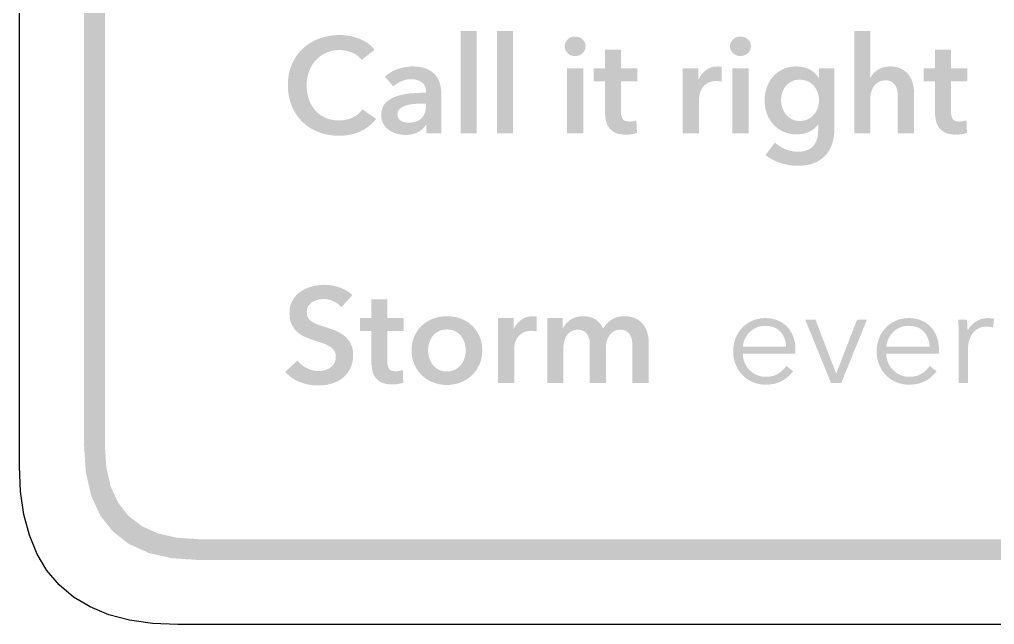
# Model space of a CAD drawing. Header units: millimetres. Extents: x 4 to 66.9, y 4 to 45.8.
# Drawn here: x 3.96 to 22.69, y 3.96 to 15.59 of the extents above; entities that cross this region are included whole.
import ezdxf

# ---------------------------------------------------------------- set-up
doc = ezdxf.new("R2010")
doc.units = ezdxf.units.MM
doc.layers.add('CUT', color=1, linetype='Continuous')
doc.layers.add('RASTER', color=7, linetype='Continuous')

msp = doc.modelspace()

# ---------------------------------------------------------------- hatches: boundary and pattern name
at = {"layer": 'RASTER'}
h = msp.add_hatch(color=7, dxfattribs=at)
h.paths.add_polyline_path([(5.2, 42.4), (5.234, 42.916), (5.337, 43.363), (5.509, 43.741), (5.75, 44.05), (6.059, 44.291), (6.438, 44.463), (6.884, 44.566), (7.4, 44.6), (63.489, 44.6), (64.005, 44.566), (64.452, 44.463), (64.83, 44.291), (65.139, 44.05), (65.38, 43.741), (65.552, 43.363), (65.655, 42.916), (65.689, 42.4), (65.689, 7.4), (65.655, 6.884), (65.552, 6.438), (65.38, 6.059), (65.139, 5.75), (64.83, 5.509), (64.452, 5.338), (64.005, 5.234), (63.489, 5.2), (7.4, 5.2), (6.884, 5.234), (6.438, 5.337), (6.059, 5.509), (5.75, 5.75), (5.509, 6.059), (5.337, 6.438), (5.234, 6.884), (5.2, 7.4)])
h.paths.add_polyline_path([(5.6, 42.4), (5.6, 7.4), (5.628, 6.978), (5.712, 6.612), (5.853, 6.303), (6.05, 6.05), (6.303, 5.853), (6.612, 5.713), (6.978, 5.628), (7.4, 5.6), (63.489, 5.6), (63.911, 5.628), (64.277, 5.712), (64.586, 5.853), (64.839, 6.05), (65.036, 6.303), (65.177, 6.612), (65.261, 6.978), (65.289, 7.4), (65.289, 42.4), (65.261, 42.822), (65.177, 43.188), (65.036, 43.497), (64.839, 43.75), (64.586, 43.947), (64.277, 44.088), (63.911, 44.172), (63.489, 44.2), (7.4, 44.2), (6.978, 44.172), (6.612, 44.088), (6.303, 43.947), (6.05, 43.75), (5.853, 43.497), (5.712, 43.188), (5.628, 42.822), (5.6, 42.4)], flags=0)
for points in [[(12.432, 15.366), (12.744, 15.366), (12.744, 13.4), (12.432, 13.4)], [(13.129, 15.366), (13.441, 15.366), (13.441, 13.4), (13.129, 13.4)], [(20.682, 14.684), (20.712, 14.684), (20.741, 14.682), (20.769, 14.678), (20.795, 14.674), (20.821, 14.668), (20.845, 14.66), (20.869, 14.652), (20.891, 14.641), (20.912, 14.63), (20.933, 14.618), (20.952, 14.605), (20.97, 14.592), (20.988, 14.577), (21.004, 14.562), (21.02, 14.546), (21.034, 14.528), (21.048, 14.511), (21.06, 14.492), (21.072, 14.473), (21.083, 14.453), (21.092, 14.433), (21.101, 14.411), (21.109, 14.39), (21.116, 14.367), (21.122, 14.344), (21.127, 14.321), (21.132, 14.298), (21.136, 14.275), (21.138, 14.251), (21.14, 14.228), (21.142, 14.204), (21.142, 14.18), (21.142, 13.4), (20.83, 13.4), (20.83, 14.086), (20.83, 14.1), (20.83, 14.114), (20.829, 14.128), (20.828, 14.142), (20.827, 14.156), (20.826, 14.17), (20.824, 14.185), (20.822, 14.2), (20.82, 14.214), (20.817, 14.228), (20.814, 14.242), (20.81, 14.255), (20.806, 14.269), (20.801, 14.281), (20.796, 14.294), (20.79, 14.306), (20.783, 14.318), (20.776, 14.329), (20.768, 14.34), (20.76, 14.35), (20.751, 14.36), (20.741, 14.369), (20.731, 14.377), (20.72, 14.385), (20.708, 14.393), (20.695, 14.399), (20.681, 14.404), (20.667, 14.409), (20.651, 14.412), (20.634, 14.415), (20.617, 14.416), (20.599, 14.417), (20.58, 14.416), (20.562, 14.415), (20.545, 14.413), (20.528, 14.409), (20.512, 14.405), (20.497, 14.401), (20.483, 14.395), (20.469, 14.388), (20.455, 14.381), (20.442, 14.372), (20.43, 14.364), (20.419, 14.355), (20.407, 14.345), (20.397, 14.334), (20.387, 14.323), (20.378, 14.311), (20.369, 14.299), (20.361, 14.287), (20.353, 14.274), (20.346, 14.26), (20.339, 14.247), (20.333, 14.233), (20.328, 14.218), (20.323, 14.203), (20.319, 14.188), (20.315, 14.173), (20.312, 14.158), (20.309, 14.143), (20.307, 14.128), (20.306, 14.112), (20.305, 14.097), (20.305, 14.081), (20.305, 13.4), (19.993, 13.4), (19.993, 15.366), (20.305, 15.366), (20.305, 14.474), (20.31, 14.474), (20.315, 14.484), (20.32, 14.493), (20.326, 14.503), (20.332, 14.512), (20.339, 14.522), (20.347, 14.532), (20.355, 14.541), (20.363, 14.551), (20.372, 14.56), (20.382, 14.569), (20.391, 14.578), (20.401, 14.586), (20.412, 14.595), (20.423, 14.603), (20.434, 14.611), (20.445, 14.618), (20.457, 14.625), (20.469, 14.632), (20.482, 14.639), (20.495, 14.645), (20.509, 14.651), (20.523, 14.656), (20.537, 14.661), (20.552, 14.666), (20.567, 14.67), (20.582, 14.674), (20.598, 14.677), (20.614, 14.68), (20.631, 14.682), (20.647, 14.683), (20.664, 14.684), (20.682, 14.684)], [(10.531, 14.809), (10.513, 14.833), (10.492, 14.855), (10.471, 14.876), (10.448, 14.895), (10.423, 14.912), (10.397, 14.927), (10.37, 14.941), (10.342, 14.953), (10.312, 14.964), (10.283, 14.973), (10.255, 14.981), (10.226, 14.988), (10.197, 14.993), (10.169, 14.996), (10.141, 14.998), (10.113, 14.999), (10.077, 14.998), (10.043, 14.996), (10.009, 14.992), (9.976, 14.986), (9.944, 14.979), (9.913, 14.97), (9.882, 14.959), (9.853, 14.947), (9.824, 14.933), (9.796, 14.919), (9.77, 14.903), (9.744, 14.885), (9.719, 14.867), (9.696, 14.847), (9.673, 14.826), (9.651, 14.804), (9.631, 14.781), (9.611, 14.757), (9.593, 14.731), (9.577, 14.705), (9.561, 14.678), (9.546, 14.65), (9.533, 14.621), (9.521, 14.591), (9.511, 14.56), (9.501, 14.528), (9.494, 14.496), (9.487, 14.463), (9.482, 14.43), (9.479, 14.396), (9.477, 14.361), (9.476, 14.326), (9.476, 14.288), (9.479, 14.252), (9.482, 14.216), (9.487, 14.181), (9.493, 14.147), (9.501, 14.114), (9.51, 14.082), (9.52, 14.05), (9.532, 14.019), (9.544, 13.99), (9.558, 13.961), (9.574, 13.934), (9.59, 13.908), (9.608, 13.883), (9.626, 13.858), (9.646, 13.835), (9.667, 13.814), (9.689, 13.793), (9.712, 13.774), (9.736, 13.756), (9.761, 13.739), (9.787, 13.724), (9.814, 13.709), (9.842, 13.696), (9.871, 13.685), (9.901, 13.675), (9.932, 13.666), (9.964, 13.659), (9.997, 13.654), (10.03, 13.65), (10.064, 13.648), (10.1, 13.647), (10.136, 13.648), (10.172, 13.651), (10.206, 13.655), (10.24, 13.662), (10.272, 13.67), (10.303, 13.68), (10.333, 13.692), (10.362, 13.706), (10.39, 13.721), (10.417, 13.737), (10.442, 13.755), (10.466, 13.773), (10.488, 13.793), (10.509, 13.814), (10.529, 13.837), (10.547, 13.86), (10.81, 13.676), (10.778, 13.638), (10.745, 13.603), (10.71, 13.57), (10.674, 13.539), (10.636, 13.511), (10.596, 13.484), (10.554, 13.46), (10.511, 13.438), (10.465, 13.418), (10.418, 13.401), (10.37, 13.386), (10.319, 13.374), (10.266, 13.365), (10.212, 13.358), (10.155, 13.355), (10.097, 13.353), (10.044, 13.354), (9.991, 13.358), (9.94, 13.363), (9.89, 13.371), (9.841, 13.381), (9.793, 13.393), (9.746, 13.408), (9.701, 13.425), (9.656, 13.443), (9.614, 13.464), (9.572, 13.486), (9.533, 13.51), (9.495, 13.536), (9.458, 13.564), (9.423, 13.594), (9.39, 13.625), (9.358, 13.658), (9.329, 13.692), (9.301, 13.728), (9.274, 13.766), (9.25, 13.805), (9.227, 13.846), (9.206, 13.888), (9.187, 13.932), (9.17, 13.977), (9.155, 14.023), (9.143, 14.071), (9.133, 14.119), (9.125, 14.169), (9.119, 14.22), (9.116, 14.272), (9.114, 14.326), (9.116, 14.38), (9.119, 14.433), (9.125, 14.485), (9.134, 14.536), (9.144, 14.585), (9.158, 14.633), (9.173, 14.68), (9.191, 14.725), (9.211, 14.768), (9.233, 14.81), (9.257, 14.851), (9.282, 14.889), (9.309, 14.927), (9.338, 14.962), (9.369, 14.996), (9.402, 15.028), (9.436, 15.058), (9.472, 15.086), (9.509, 15.113), (9.548, 15.138), (9.588, 15.161), (9.63, 15.183), (9.673, 15.202), (9.718, 15.22), (9.764, 15.236), (9.811, 15.25), (9.858, 15.261), (9.907, 15.271), (9.957, 15.278), (10.008, 15.283), (10.06, 15.287), (10.113, 15.288), (10.135, 15.287), (10.157, 15.287), (10.18, 15.285), (10.203, 15.283), (10.226, 15.281), (10.25, 15.278), (10.273, 15.275), (10.297, 15.271), (10.321, 15.266), (10.345, 15.261), (10.368, 15.255), (10.392, 15.249), (10.415, 15.242), (10.437, 15.235), (10.46, 15.227), (10.482, 15.219), (10.504, 15.21), (10.526, 15.2), (10.547, 15.19), (10.568, 15.179), (10.588, 15.168), (10.609, 15.157), (10.629, 15.144), (10.648, 15.132), (10.668, 15.118), (10.686, 15.104), (10.704, 15.09), (10.721, 15.074), (10.737, 15.058), (10.752, 15.042), (10.767, 15.025), (10.781, 15.007)], [(14.988, 14.398), (14.988, 14.648), (15.206, 14.648), (15.206, 15.009), (15.513, 15.009), (15.513, 14.648), (15.825, 14.648), (15.825, 14.398), (15.513, 14.398), (15.513, 13.819), (15.513, 13.798), (15.515, 13.779), (15.517, 13.76), (15.52, 13.743), (15.525, 13.726), (15.53, 13.71), (15.536, 13.695), (15.543, 13.681), (15.552, 13.668), (15.562, 13.657), (15.576, 13.648), (15.591, 13.64), (15.609, 13.634), (15.629, 13.63), (15.652, 13.627), (15.677, 13.626), (15.685, 13.626), (15.693, 13.627), (15.701, 13.627), (15.709, 13.628), (15.718, 13.629), (15.727, 13.63), (15.735, 13.631), (15.744, 13.633), (15.753, 13.634), (15.762, 13.636), (15.771, 13.638), (15.779, 13.641), (15.787, 13.643), (15.795, 13.646), (15.802, 13.649), (15.809, 13.652), (15.82, 13.408), (15.809, 13.404), (15.798, 13.4), (15.786, 13.397), (15.774, 13.394), (15.762, 13.391), (15.749, 13.388), (15.735, 13.385), (15.721, 13.383), (15.707, 13.381), (15.693, 13.379), (15.679, 13.378), (15.665, 13.376), (15.652, 13.375), (15.638, 13.375), (15.625, 13.374), (15.612, 13.374), (15.581, 13.375), (15.552, 13.376), (15.525, 13.379), (15.499, 13.383), (15.474, 13.388), (15.451, 13.394), (15.429, 13.401), (15.409, 13.409), (15.39, 13.418), (15.372, 13.428), (15.355, 13.439), (15.339, 13.451), (15.324, 13.463), (15.31, 13.476), (15.297, 13.49), (15.286, 13.505), (15.275, 13.521), (15.265, 13.537), (15.255, 13.554), (15.247, 13.571), (15.24, 13.589), (15.233, 13.607), (15.228, 13.626), (15.223, 13.646), (15.219, 13.666), (15.216, 13.686), (15.213, 13.707), (15.21, 13.728), (15.209, 13.749), (15.207, 13.771), (15.206, 13.793), (15.206, 13.816), (15.206, 14.398)], [(21.327, 14.398), (21.327, 14.648), (21.545, 14.648), (21.545, 15.009), (21.852, 15.009), (21.852, 14.648), (22.164, 14.648), (22.164, 14.398), (21.852, 14.398), (21.852, 13.819), (21.852, 13.798), (21.854, 13.779), (21.856, 13.76), (21.859, 13.743), (21.863, 13.726), (21.869, 13.71), (21.875, 13.695), (21.882, 13.681), (21.89, 13.668), (21.901, 13.657), (21.915, 13.648), (21.93, 13.64), (21.948, 13.634), (21.968, 13.63), (21.991, 13.627), (22.016, 13.626), (22.023, 13.626), (22.032, 13.627), (22.04, 13.627), (22.048, 13.628), (22.057, 13.629), (22.065, 13.63), (22.074, 13.631), (22.083, 13.633), (22.092, 13.634), (22.101, 13.636), (22.109, 13.638), (22.118, 13.641), (22.126, 13.643), (22.133, 13.646), (22.141, 13.649), (22.148, 13.652), (22.159, 13.408), (22.148, 13.404), (22.137, 13.4), (22.125, 13.397), (22.113, 13.394), (22.101, 13.391), (22.087, 13.388), (22.074, 13.385), (22.06, 13.383), (22.046, 13.381), (22.032, 13.379), (22.018, 13.378), (22.004, 13.376), (21.99, 13.375), (21.977, 13.375), (21.964, 13.374), (21.951, 13.374), (21.92, 13.375), (21.891, 13.376), (21.864, 13.379), (21.838, 13.383), (21.813, 13.388), (21.79, 13.394), (21.768, 13.401), (21.748, 13.409), (21.729, 13.418), (21.711, 13.428), (21.694, 13.439), (21.678, 13.451), (21.663, 13.463), (21.649, 13.476), (21.636, 13.49), (21.624, 13.505), (21.613, 13.521), (21.603, 13.537), (21.594, 13.554), (21.586, 13.571), (21.579, 13.589), (21.572, 13.607), (21.567, 13.626), (21.562, 13.646), (21.558, 13.666), (21.555, 13.686), (21.552, 13.707), (21.549, 13.728), (21.547, 13.749), (21.546, 13.771), (21.545, 13.793), (21.545, 13.816), (21.545, 14.398)], [(16.701, 14.648), (17, 14.648), (17, 14.44), (17.005, 14.44), (17.019, 14.467), (17.034, 14.492), (17.05, 14.516), (17.068, 14.539), (17.087, 14.56), (17.107, 14.58), (17.128, 14.599), (17.151, 14.617), (17.175, 14.633), (17.2, 14.646), (17.226, 14.658), (17.252, 14.667), (17.28, 14.675), (17.309, 14.68), (17.339, 14.683), (17.369, 14.684), (17.374, 14.684), (17.379, 14.684), (17.383, 14.684), (17.388, 14.684), (17.393, 14.684), (17.398, 14.684), (17.403, 14.683), (17.408, 14.683), (17.414, 14.683), (17.418, 14.682), (17.423, 14.682), (17.428, 14.681), (17.432, 14.68), (17.437, 14.679), (17.441, 14.678), (17.445, 14.677), (17.445, 14.391), (17.437, 14.392), (17.43, 14.394), (17.423, 14.396), (17.416, 14.397), (17.409, 14.398), (17.403, 14.399), (17.397, 14.4), (17.392, 14.401), (17.386, 14.402), (17.381, 14.402), (17.375, 14.403), (17.37, 14.403), (17.364, 14.403), (17.359, 14.403), (17.354, 14.404), (17.349, 14.404), (17.323, 14.403), (17.298, 14.401), (17.275, 14.398), (17.252, 14.394), (17.232, 14.388), (17.212, 14.382), (17.194, 14.374), (17.177, 14.365), (17.161, 14.355), (17.146, 14.344), (17.132, 14.333), (17.119, 14.322), (17.107, 14.31), (17.096, 14.297), (17.085, 14.284), (17.076, 14.271), (17.067, 14.257), (17.059, 14.244), (17.052, 14.23), (17.045, 14.216), (17.039, 14.202), (17.034, 14.188), (17.03, 14.173), (17.026, 14.159), (17.023, 14.145), (17.021, 14.132), (17.018, 14.12), (17.016, 14.108), (17.015, 14.097), (17.014, 14.087), (17.013, 14.077), (17.013, 14.068), (17.013, 13.4), (16.701, 13.4)], [(10.141, 10.056), (10.128, 10.073), (10.113, 10.088), (10.096, 10.104), (10.079, 10.118), (10.06, 10.132), (10.039, 10.145), (10.018, 10.157), (9.995, 10.169), (9.971, 10.18), (9.947, 10.189), (9.923, 10.197), (9.899, 10.203), (9.875, 10.208), (9.851, 10.212), (9.827, 10.214), (9.803, 10.215), (9.789, 10.214), (9.775, 10.214), (9.761, 10.213), (9.746, 10.211), (9.732, 10.209), (9.718, 10.207), (9.703, 10.204), (9.689, 10.2), (9.675, 10.196), (9.661, 10.192), (9.648, 10.187), (9.634, 10.182), (9.622, 10.176), (9.609, 10.17), (9.597, 10.163), (9.585, 10.156), (9.574, 10.148), (9.563, 10.14), (9.552, 10.131), (9.542, 10.122), (9.533, 10.112), (9.524, 10.101), (9.516, 10.09), (9.508, 10.078), (9.501, 10.066), (9.495, 10.053), (9.49, 10.039), (9.486, 10.025), (9.483, 10.01), (9.48, 9.995), (9.479, 9.979), (9.478, 9.962), (9.479, 9.947), (9.48, 9.932), (9.482, 9.918), (9.485, 9.905), (9.489, 9.892), (9.493, 9.879), (9.498, 9.867), (9.504, 9.856), (9.511, 9.845), (9.519, 9.835), (9.527, 9.824), (9.535, 9.815), (9.545, 9.806), (9.554, 9.797), (9.565, 9.788), (9.576, 9.78), (9.588, 9.773), (9.6, 9.765), (9.613, 9.758), (9.626, 9.751), (9.64, 9.744), (9.655, 9.738), (9.67, 9.732), (9.686, 9.726), (9.703, 9.72), (9.72, 9.714), (9.737, 9.708), (9.755, 9.702), (9.773, 9.697), (9.791, 9.691), (9.81, 9.685), (9.829, 9.679), (9.852, 9.672), (9.874, 9.664), (9.897, 9.656), (9.919, 9.648), (9.942, 9.64), (9.966, 9.632), (9.989, 9.623), (10.013, 9.614), (10.036, 9.605), (10.059, 9.594), (10.082, 9.583), (10.104, 9.572), (10.125, 9.559), (10.146, 9.546), (10.167, 9.532), (10.187, 9.518), (10.206, 9.502), (10.225, 9.486), (10.242, 9.469), (10.259, 9.45), (10.275, 9.431), (10.29, 9.411), (10.304, 9.389), (10.317, 9.367), (10.329, 9.344), (10.339, 9.319), (10.348, 9.293), (10.355, 9.265), (10.36, 9.236), (10.364, 9.206), (10.367, 9.174), (10.368, 9.141), (10.367, 9.104), (10.364, 9.069), (10.36, 9.035), (10.354, 9.002), (10.346, 8.97), (10.337, 8.94), (10.326, 8.91), (10.313, 8.882), (10.299, 8.855), (10.283, 8.829), (10.267, 8.805), (10.249, 8.781), (10.231, 8.759), (10.211, 8.738), (10.19, 8.718), (10.167, 8.699), (10.144, 8.681), (10.12, 8.665), (10.095, 8.649), (10.069, 8.635), (10.041, 8.622), (10.013, 8.61), (9.984, 8.599), (9.954, 8.59), (9.923, 8.581), (9.892, 8.574), (9.861, 8.567), (9.829, 8.562), (9.796, 8.558), (9.764, 8.555), (9.73, 8.554), (9.697, 8.553), (9.652, 8.554), (9.608, 8.557), (9.563, 8.563), (9.519, 8.57), (9.476, 8.579), (9.432, 8.59), (9.389, 8.604), (9.346, 8.619), (9.304, 8.637), (9.264, 8.657), (9.226, 8.678), (9.19, 8.702), (9.156, 8.727), (9.124, 8.755), (9.093, 8.784), (9.065, 8.816), (9.299, 9.034), (9.317, 9.011), (9.336, 8.99), (9.356, 8.969), (9.378, 8.95), (9.401, 8.932), (9.426, 8.916), (9.452, 8.9), (9.48, 8.886), (9.508, 8.873), (9.536, 8.862), (9.564, 8.853), (9.592, 8.845), (9.62, 8.839), (9.647, 8.835), (9.675, 8.832), (9.702, 8.831), (9.716, 8.832), (9.731, 8.832), (9.745, 8.833), (9.76, 8.835), (9.775, 8.837), (9.789, 8.839), (9.804, 8.842), (9.819, 8.846), (9.834, 8.85), (9.848, 8.854), (9.862, 8.859), (9.876, 8.865), (9.889, 8.871), (9.902, 8.878), (9.915, 8.886), (9.927, 8.894), (9.939, 8.903), (9.95, 8.912), (9.96, 8.922), (9.97, 8.932), (9.98, 8.943), (9.989, 8.954), (9.997, 8.966), (10.005, 8.978), (10.012, 8.991), (10.018, 9.005), (10.023, 9.02), (10.027, 9.035), (10.031, 9.051), (10.033, 9.068), (10.034, 9.086), (10.035, 9.104), (10.034, 9.122), (10.033, 9.139), (10.03, 9.156), (10.026, 9.171), (10.022, 9.186), (10.016, 9.2), (10.009, 9.213), (10.001, 9.225), (9.992, 9.237), (9.983, 9.249), (9.972, 9.26), (9.961, 9.27), (9.95, 9.28), (9.937, 9.29), (9.924, 9.3), (9.91, 9.308), (9.895, 9.317), (9.88, 9.325), (9.864, 9.334), (9.848, 9.341), (9.83, 9.349), (9.813, 9.356), (9.794, 9.363), (9.775, 9.37), (9.755, 9.376), (9.735, 9.383), (9.715, 9.389), (9.695, 9.396), (9.674, 9.403), (9.653, 9.41), (9.632, 9.417), (9.611, 9.424), (9.59, 9.431), (9.569, 9.438), (9.549, 9.445), (9.528, 9.453), (9.507, 9.461), (9.486, 9.469), (9.465, 9.478), (9.445, 9.487), (9.424, 9.496), (9.404, 9.506), (9.385, 9.517), (9.366, 9.529), (9.347, 9.541), (9.329, 9.554), (9.312, 9.568), (9.295, 9.583), (9.279, 9.598), (9.263, 9.614), (9.249, 9.631), (9.235, 9.649), (9.222, 9.668), (9.21, 9.688), (9.198, 9.708), (9.187, 9.73), (9.177, 9.752), (9.169, 9.776), (9.162, 9.801), (9.156, 9.828), (9.151, 9.855), (9.148, 9.884), (9.146, 9.915), (9.146, 9.947), (9.147, 9.981), (9.149, 10.015), (9.154, 10.047), (9.16, 10.077), (9.168, 10.107), (9.179, 10.135), (9.19, 10.163), (9.204, 10.189), (9.219, 10.213), (9.236, 10.237), (9.253, 10.26), (9.272, 10.281), (9.291, 10.302), (9.312, 10.321), (9.334, 10.339), (9.358, 10.356), (9.382, 10.372), (9.407, 10.387), (9.432, 10.401), (9.459, 10.414), (9.486, 10.426), (9.514, 10.437), (9.543, 10.446), (9.573, 10.455), (9.604, 10.463), (9.634, 10.469), (9.665, 10.475), (9.695, 10.479), (9.726, 10.483), (9.757, 10.486), (9.788, 10.487), (9.819, 10.488), (9.854, 10.487), (9.889, 10.485), (9.925, 10.481), (9.96, 10.475), (9.996, 10.468), (10.032, 10.46), (10.068, 10.45), (10.104, 10.438), (10.139, 10.425), (10.173, 10.41), (10.207, 10.394), (10.239, 10.376), (10.269, 10.357), (10.299, 10.336), (10.327, 10.314), (10.355, 10.29)], [(10.5, 9.598), (10.5, 9.848), (10.719, 9.848), (10.719, 10.209), (11.025, 10.209), (11.025, 9.848), (11.337, 9.848), (11.337, 9.598), (11.025, 9.598), (11.025, 9.019), (11.026, 8.998), (11.027, 8.979), (11.03, 8.96), (11.033, 8.943), (11.037, 8.926), (11.042, 8.91), (11.048, 8.895), (11.055, 8.881), (11.064, 8.868), (11.075, 8.857), (11.088, 8.848), (11.104, 8.84), (11.122, 8.834), (11.142, 8.83), (11.164, 8.827), (11.189, 8.826), (11.197, 8.826), (11.205, 8.827), (11.213, 8.827), (11.222, 8.828), (11.23, 8.829), (11.239, 8.83), (11.248, 8.831), (11.257, 8.833), (11.266, 8.834), (11.275, 8.836), (11.283, 8.838), (11.291, 8.841), (11.299, 8.843), (11.307, 8.846), (11.315, 8.849), (11.322, 8.852), (11.332, 8.608), (11.322, 8.604), (11.31, 8.6), (11.299, 8.597), (11.287, 8.594), (11.274, 8.591), (11.261, 8.588), (11.247, 8.585), (11.233, 8.583), (11.219, 8.581), (11.205, 8.579), (11.191, 8.578), (11.177, 8.576), (11.164, 8.575), (11.151, 8.575), (11.137, 8.574), (11.124, 8.574), (11.094, 8.575), (11.065, 8.576), (11.037, 8.579), (11.011, 8.583), (10.986, 8.588), (10.963, 8.594), (10.942, 8.601), (10.921, 8.609), (10.902, 8.618), (10.884, 8.628), (10.867, 8.639), (10.852, 8.651), (10.837, 8.663), (10.823, 8.676), (10.81, 8.69), (10.798, 8.705), (10.787, 8.721), (10.777, 8.737), (10.768, 8.754), (10.76, 8.771), (10.752, 8.789), (10.746, 8.807), (10.74, 8.826), (10.736, 8.846), (10.732, 8.866), (10.728, 8.886), (10.725, 8.907), (10.723, 8.928), (10.721, 8.949), (10.72, 8.971), (10.719, 8.993), (10.719, 9.016), (10.719, 9.598)], [(13.15, 9.848), (13.449, 9.848), (13.449, 9.64), (13.454, 9.64), (13.467, 9.667), (13.482, 9.692), (13.499, 9.716), (13.516, 9.739), (13.535, 9.76), (13.555, 9.78), (13.577, 9.799), (13.599, 9.817), (13.623, 9.833), (13.648, 9.846), (13.674, 9.858), (13.701, 9.868), (13.729, 9.875), (13.757, 9.88), (13.787, 9.883), (13.818, 9.884), (13.822, 9.884), (13.827, 9.884), (13.832, 9.884), (13.837, 9.884), (13.842, 9.884), (13.847, 9.884), (13.852, 9.883), (13.857, 9.883), (13.862, 9.883), (13.867, 9.882), (13.872, 9.882), (13.876, 9.881), (13.881, 9.88), (13.885, 9.879), (13.889, 9.878), (13.893, 9.877), (13.893, 9.591), (13.886, 9.592), (13.878, 9.594), (13.871, 9.596), (13.864, 9.597), (13.858, 9.598), (13.852, 9.599), (13.846, 9.6), (13.84, 9.601), (13.834, 9.602), (13.829, 9.602), (13.824, 9.603), (13.818, 9.603), (13.813, 9.603), (13.807, 9.603), (13.802, 9.604), (13.797, 9.604), (13.771, 9.603), (13.746, 9.601), (13.723, 9.598), (13.701, 9.594), (13.68, 9.588), (13.66, 9.582), (13.642, 9.574), (13.625, 9.565), (13.61, 9.555), (13.595, 9.544), (13.581, 9.533), (13.568, 9.522), (13.555, 9.51), (13.544, 9.497), (13.534, 9.484), (13.524, 9.471), (13.515, 9.457), (13.507, 9.444), (13.5, 9.43), (13.493, 9.416), (13.488, 9.402), (13.483, 9.388), (13.478, 9.373), (13.475, 9.359), (13.472, 9.345), (13.469, 9.332), (13.467, 9.32), (13.465, 9.308), (13.463, 9.297), (13.462, 9.287), (13.462, 9.277), (13.462, 9.268), (13.462, 8.6), (13.15, 8.6)], [(15.586, 9.884), (15.616, 9.884), (15.645, 9.882), (15.673, 9.878), (15.699, 9.874), (15.725, 9.868), (15.749, 9.86), (15.773, 9.852), (15.795, 9.841), (15.816, 9.83), (15.837, 9.818), (15.856, 9.805), (15.874, 9.792), (15.892, 9.777), (15.908, 9.762), (15.924, 9.746), (15.938, 9.728), (15.952, 9.711), (15.964, 9.692), (15.976, 9.673), (15.987, 9.653), (15.996, 9.633), (16.005, 9.611), (16.013, 9.59), (16.02, 9.567), (16.026, 9.544), (16.031, 9.521), (16.036, 9.498), (16.039, 9.475), (16.042, 9.451), (16.044, 9.428), (16.046, 9.404), (16.046, 9.38), (16.046, 8.6), (15.734, 8.6), (15.734, 9.292), (15.734, 9.305), (15.734, 9.319), (15.733, 9.333), (15.732, 9.347), (15.731, 9.362), (15.73, 9.376), (15.728, 9.391), (15.726, 9.406), (15.724, 9.421), (15.721, 9.435), (15.718, 9.449), (15.714, 9.463), (15.709, 9.476), (15.704, 9.489), (15.699, 9.502), (15.692, 9.514), (15.686, 9.526), (15.678, 9.537), (15.67, 9.548), (15.662, 9.558), (15.652, 9.567), (15.642, 9.577), (15.632, 9.585), (15.621, 9.593), (15.609, 9.601), (15.596, 9.607), (15.583, 9.612), (15.568, 9.617), (15.552, 9.62), (15.536, 9.622), (15.518, 9.624), (15.5, 9.624), (15.482, 9.624), (15.465, 9.622), (15.448, 9.62), (15.432, 9.617), (15.417, 9.612), (15.403, 9.607), (15.389, 9.601), (15.375, 9.593), (15.362, 9.585), (15.35, 9.576), (15.339, 9.567), (15.328, 9.557), (15.317, 9.547), (15.307, 9.536), (15.298, 9.525), (15.289, 9.513), (15.281, 9.5), (15.274, 9.487), (15.267, 9.474), (15.26, 9.46), (15.254, 9.446), (15.249, 9.432), (15.244, 9.417), (15.24, 9.402), (15.236, 9.387), (15.233, 9.372), (15.23, 9.356), (15.228, 9.341), (15.227, 9.326), (15.225, 9.311), (15.225, 9.296), (15.224, 9.281), (15.224, 8.6), (14.912, 8.6), (14.912, 9.354), (14.912, 9.383), (14.909, 9.41), (14.905, 9.436), (14.898, 9.461), (14.891, 9.485), (14.881, 9.507), (14.87, 9.528), (14.856, 9.548), (14.842, 9.566), (14.825, 9.581), (14.806, 9.594), (14.785, 9.605), (14.762, 9.614), (14.737, 9.62), (14.71, 9.623), (14.681, 9.624), (14.664, 9.624), (14.647, 9.623), (14.631, 9.62), (14.615, 9.617), (14.6, 9.613), (14.586, 9.608), (14.572, 9.602), (14.559, 9.594), (14.546, 9.587), (14.534, 9.578), (14.523, 9.57), (14.512, 9.56), (14.501, 9.551), (14.492, 9.54), (14.483, 9.529), (14.474, 9.518), (14.466, 9.506), (14.459, 9.494), (14.452, 9.481), (14.446, 9.467), (14.44, 9.454), (14.434, 9.44), (14.429, 9.425), (14.425, 9.41), (14.421, 9.395), (14.418, 9.379), (14.415, 9.364), (14.412, 9.348), (14.41, 9.333), (14.409, 9.318), (14.408, 9.302), (14.408, 9.286), (14.408, 8.6), (14.096, 8.6), (14.096, 9.848), (14.392, 9.848), (14.392, 9.648), (14.398, 9.648), (14.403, 9.659), (14.409, 9.671), (14.415, 9.682), (14.422, 9.693), (14.429, 9.704), (14.437, 9.715), (14.445, 9.726), (14.454, 9.736), (14.462, 9.746), (14.472, 9.757), (14.482, 9.766), (14.492, 9.776), (14.502, 9.785), (14.513, 9.794), (14.525, 9.803), (14.537, 9.812), (14.549, 9.82), (14.562, 9.828), (14.575, 9.835), (14.588, 9.842), (14.602, 9.848), (14.617, 9.854), (14.632, 9.86), (14.647, 9.865), (14.663, 9.869), (14.679, 9.873), (14.696, 9.877), (14.713, 9.88), (14.73, 9.882), (14.748, 9.883), (14.766, 9.884), (14.785, 9.884), (14.821, 9.883), (14.855, 9.88), (14.887, 9.875), (14.918, 9.868), (14.948, 9.859), (14.976, 9.848), (15.002, 9.835), (15.027, 9.819), (15.05, 9.802), (15.072, 9.784), (15.093, 9.765), (15.112, 9.744), (15.13, 9.722), (15.146, 9.698), (15.161, 9.674), (15.175, 9.648), (15.191, 9.676), (15.209, 9.702), (15.228, 9.726), (15.248, 9.749), (15.269, 9.77), (15.292, 9.789), (15.316, 9.807), (15.341, 9.823), (15.368, 9.838), (15.396, 9.85), (15.425, 9.861), (15.455, 9.869), (15.486, 9.876), (15.518, 9.881), (15.551, 9.883), (15.586, 9.884)], [(19.743, 8.6), (19.548, 8.6), (19.052, 9.817), (19.249, 9.817), (19.644, 8.787), (19.65, 8.787), (20.047, 9.817), (20.237, 9.817)], [(22, 9.549), (22, 9.562), (22, 9.575), (22, 9.59), (21.999, 9.606), (21.999, 9.622), (21.999, 9.639), (21.998, 9.657), (21.997, 9.676), (21.997, 9.696), (21.996, 9.714), (21.995, 9.733), (21.994, 9.75), (21.993, 9.768), (21.992, 9.785), (21.991, 9.801), (21.99, 9.817), (22.159, 9.817), (22.16, 9.804), (22.161, 9.791), (22.162, 9.778), (22.163, 9.765), (22.164, 9.751), (22.165, 9.737), (22.166, 9.722), (22.166, 9.708), (22.167, 9.693), (22.168, 9.679), (22.168, 9.666), (22.168, 9.653), (22.169, 9.641), (22.169, 9.63), (22.169, 9.619), (22.169, 9.609), (22.174, 9.609), (22.188, 9.635), (22.203, 9.66), (22.221, 9.683), (22.239, 9.705), (22.26, 9.726), (22.281, 9.746), (22.305, 9.764), (22.33, 9.782), (22.357, 9.797), (22.384, 9.811), (22.412, 9.822), (22.441, 9.831), (22.47, 9.839), (22.501, 9.844), (22.532, 9.847), (22.564, 9.848), (22.573, 9.848), (22.581, 9.848), (22.589, 9.848), (22.596, 9.847), (22.604, 9.847), (22.611, 9.847), (22.618, 9.846), (22.625, 9.845), (22.632, 9.845), (22.639, 9.844), (22.646, 9.843), (22.653, 9.841), (22.66, 9.84), (22.667, 9.839), (22.674, 9.837), (22.681, 9.835), (22.658, 9.669), (22.654, 9.67), (22.649, 9.671), (22.643, 9.672), (22.637, 9.674), (22.63, 9.675), (22.623, 9.676), (22.615, 9.678), (22.606, 9.679), (22.597, 9.68), (22.588, 9.681), (22.579, 9.682), (22.569, 9.683), (22.56, 9.683), (22.551, 9.684), (22.542, 9.684), (22.533, 9.684), (22.516, 9.684), (22.498, 9.683), (22.481, 9.681), (22.464, 9.678), (22.447, 9.674), (22.431, 9.67), (22.414, 9.664), (22.398, 9.658), (22.382, 9.651), (22.366, 9.643), (22.351, 9.634), (22.337, 9.625), (22.323, 9.614), (22.31, 9.602), (22.297, 9.59), (22.285, 9.576), (22.273, 9.562), (22.262, 9.546), (22.251, 9.53), (22.241, 9.513), (22.232, 9.494), (22.223, 9.475), (22.214, 9.455), (22.207, 9.433), (22.2, 9.411), (22.194, 9.388), (22.188, 9.363), (22.184, 9.337), (22.181, 9.311), (22.179, 9.283), (22.177, 9.254), (22.177, 9.224), (22.177, 8.6), (22, 8.6), (22, 9.549)]]:
    msp.add_hatch(color=7, dxfattribs=at).paths.add_polyline_path(points)
h = msp.add_hatch(color=7, dxfattribs=at)
h.paths.add_polyline_path([(14.476, 14.648), (14.788, 14.648), (14.788, 13.4), (14.476, 13.4)])
h.paths.add_polyline_path([(14.431, 15.072), (14.432, 15.09), (14.435, 15.108), (14.439, 15.126), (14.445, 15.142), (14.453, 15.158), (14.463, 15.174), (14.474, 15.189), (14.487, 15.203), (14.502, 15.216), (14.517, 15.228), (14.533, 15.237), (14.551, 15.245), (14.569, 15.251), (14.588, 15.256), (14.608, 15.258), (14.629, 15.259), (14.65, 15.258), (14.67, 15.256), (14.69, 15.252), (14.708, 15.246), (14.726, 15.238), (14.742, 15.229), (14.758, 15.218), (14.773, 15.206), (14.787, 15.192), (14.799, 15.177), (14.809, 15.162), (14.817, 15.146), (14.824, 15.128), (14.828, 15.11), (14.831, 15.092), (14.832, 15.072), (14.831, 15.052), (14.828, 15.033), (14.824, 15.015), (14.817, 14.998), (14.809, 14.982), (14.799, 14.966), (14.787, 14.952), (14.773, 14.938), (14.758, 14.925), (14.742, 14.915), (14.726, 14.905), (14.708, 14.898), (14.69, 14.892), (14.67, 14.888), (14.65, 14.885), (14.629, 14.885), (14.608, 14.885), (14.588, 14.888), (14.569, 14.892), (14.551, 14.899), (14.533, 14.906), (14.517, 14.916), (14.502, 14.927), (14.487, 14.941), (14.474, 14.955), (14.463, 14.97), (14.453, 14.985), (14.445, 15.001), (14.439, 15.018), (14.435, 15.035), (14.432, 15.053), (14.431, 15.072)])
h = msp.add_hatch(color=7, dxfattribs=at)
h.paths.add_polyline_path([(17.653, 14.648), (17.965, 14.648), (17.965, 13.4), (17.653, 13.4)])
h.paths.add_polyline_path([(17.609, 15.072), (17.609, 15.09), (17.612, 15.108), (17.616, 15.126), (17.623, 15.142), (17.63, 15.158), (17.64, 15.174), (17.651, 15.189), (17.665, 15.203), (17.679, 15.216), (17.694, 15.228), (17.711, 15.237), (17.728, 15.245), (17.746, 15.251), (17.765, 15.256), (17.785, 15.258), (17.806, 15.259), (17.827, 15.258), (17.847, 15.256), (17.867, 15.252), (17.885, 15.246), (17.903, 15.238), (17.92, 15.229), (17.935, 15.218), (17.95, 15.206), (17.964, 15.192), (17.976, 15.177), (17.986, 15.162), (17.994, 15.146), (18.001, 15.128), (18.005, 15.11), (18.008, 15.092), (18.009, 15.072), (18.008, 15.052), (18.005, 15.033), (18.001, 15.015), (17.994, 14.998), (17.986, 14.982), (17.976, 14.966), (17.964, 14.952), (17.95, 14.938), (17.935, 14.925), (17.92, 14.915), (17.903, 14.905), (17.885, 14.898), (17.867, 14.892), (17.847, 14.888), (17.827, 14.885), (17.806, 14.885), (17.785, 14.885), (17.765, 14.888), (17.746, 14.892), (17.728, 14.899), (17.711, 14.906), (17.694, 14.916), (17.679, 14.927), (17.665, 14.941), (17.651, 14.955), (17.64, 14.97), (17.63, 14.985), (17.623, 15.001), (17.616, 15.018), (17.612, 15.035), (17.609, 15.053), (17.609, 15.072)])
h = msp.add_hatch(color=7, dxfattribs=at)
h.paths.add_polyline_path([(11.772, 13.559), (11.764, 13.559), (11.751, 13.538), (11.737, 13.519), (11.721, 13.5), (11.703, 13.483), (11.683, 13.466), (11.661, 13.451), (11.638, 13.436), (11.613, 13.422), (11.587, 13.41), (11.559, 13.399), (11.531, 13.39), (11.502, 13.382), (11.472, 13.376), (11.441, 13.372), (11.409, 13.37), (11.376, 13.369), (11.357, 13.369), (11.338, 13.37), (11.319, 13.372), (11.299, 13.374), (11.28, 13.376), (11.26, 13.38), (11.239, 13.384), (11.219, 13.388), (11.199, 13.394), (11.179, 13.4), (11.16, 13.407), (11.14, 13.414), (11.122, 13.423), (11.104, 13.432), (11.086, 13.442), (11.068, 13.453), (11.051, 13.465), (11.035, 13.478), (11.02, 13.491), (11.005, 13.506), (10.991, 13.521), (10.978, 13.538), (10.966, 13.555), (10.954, 13.573), (10.943, 13.592), (10.934, 13.612), (10.926, 13.633), (10.92, 13.656), (10.915, 13.679), (10.911, 13.704), (10.909, 13.729), (10.908, 13.756), (10.91, 13.79), (10.913, 13.823), (10.92, 13.853), (10.928, 13.882), (10.939, 13.909), (10.953, 13.935), (10.969, 13.958), (10.988, 13.98), (11.008, 14), (11.03, 14.019), (11.054, 14.037), (11.078, 14.053), (11.105, 14.069), (11.132, 14.083), (11.161, 14.096), (11.192, 14.107), (11.223, 14.118), (11.256, 14.127), (11.289, 14.136), (11.323, 14.144), (11.358, 14.151), (11.394, 14.157), (11.431, 14.162), (11.469, 14.166), (11.507, 14.169), (11.544, 14.172), (11.582, 14.174), (11.619, 14.176), (11.656, 14.178), (11.693, 14.179), (11.73, 14.18), (11.766, 14.18), (11.766, 14.211), (11.765, 14.239), (11.761, 14.266), (11.755, 14.29), (11.745, 14.313), (11.733, 14.334), (11.719, 14.352), (11.702, 14.369), (11.682, 14.384), (11.66, 14.397), (11.638, 14.409), (11.614, 14.418), (11.589, 14.426), (11.564, 14.432), (11.537, 14.437), (11.509, 14.439), (11.48, 14.44), (11.456, 14.439), (11.431, 14.437), (11.407, 14.434), (11.384, 14.43), (11.36, 14.424), (11.337, 14.417), (11.313, 14.408), (11.291, 14.398), (11.268, 14.388), (11.247, 14.376), (11.227, 14.365), (11.207, 14.352), (11.189, 14.339), (11.172, 14.326), (11.155, 14.312), (11.14, 14.297), (10.979, 14.487), (11.006, 14.511), (11.034, 14.533), (11.063, 14.554), (11.093, 14.573), (11.125, 14.591), (11.157, 14.607), (11.19, 14.622), (11.224, 14.635), (11.259, 14.647), (11.294, 14.657), (11.329, 14.665), (11.364, 14.672), (11.4, 14.677), (11.435, 14.681), (11.471, 14.684), (11.506, 14.684), (11.547, 14.684), (11.586, 14.681), (11.623, 14.678), (11.658, 14.673), (11.692, 14.666), (11.723, 14.658), (11.753, 14.649), (11.781, 14.638), (11.807, 14.625), (11.832, 14.612), (11.855, 14.598), (11.877, 14.584), (11.898, 14.568), (11.917, 14.551), (11.935, 14.534), (11.951, 14.515), (11.966, 14.496), (11.98, 14.477), (11.992, 14.456), (12.004, 14.435), (12.014, 14.414), (12.023, 14.392), (12.031, 14.37), (12.038, 14.346), (12.044, 14.323), (12.049, 14.3), (12.053, 14.276), (12.057, 14.253), (12.059, 14.229), (12.061, 14.206), (12.062, 14.183), (12.063, 14.159), (12.063, 13.4), (11.772, 13.4)])
h.paths.add_polyline_path([(11.766, 13.969), (11.696, 13.969), (11.677, 13.969), (11.658, 13.969), (11.639, 13.968), (11.619, 13.968), (11.599, 13.967), (11.579, 13.966), (11.558, 13.964), (11.538, 13.963), (11.517, 13.961), (11.497, 13.959), (11.477, 13.956), (11.458, 13.953), (11.439, 13.949), (11.42, 13.944), (11.402, 13.94), (11.384, 13.934), (11.367, 13.928), (11.351, 13.922), (11.335, 13.915), (11.32, 13.908), (11.306, 13.9), (11.292, 13.891), (11.279, 13.882), (11.267, 13.872), (11.256, 13.861), (11.247, 13.85), (11.239, 13.837), (11.232, 13.824), (11.227, 13.81), (11.223, 13.795), (11.221, 13.778), (11.22, 13.761), (11.221, 13.751), (11.222, 13.74), (11.223, 13.73), (11.225, 13.721), (11.228, 13.712), (11.231, 13.703), (11.235, 13.695), (11.24, 13.687), (11.245, 13.68), (11.25, 13.673), (11.256, 13.667), (11.262, 13.66), (11.269, 13.654), (11.276, 13.649), (11.283, 13.644), (11.291, 13.639), (11.299, 13.635), (11.307, 13.631), (11.315, 13.627), (11.324, 13.624), (11.333, 13.621), (11.342, 13.618), (11.351, 13.615), (11.361, 13.613), (11.371, 13.611), (11.38, 13.61), (11.39, 13.608), (11.4, 13.607), (11.41, 13.606), (11.419, 13.606), (11.429, 13.606), (11.439, 13.605), (11.478, 13.607), (11.515, 13.611), (11.549, 13.617), (11.581, 13.627), (11.61, 13.639), (11.637, 13.654), (11.661, 13.671), (11.683, 13.691), (11.703, 13.714), (11.72, 13.738), (11.734, 13.764), (11.746, 13.793), (11.755, 13.823), (11.761, 13.855), (11.765, 13.889), (11.766, 13.925)], flags=0)
h = msp.add_hatch(color=7, dxfattribs=at)
h.paths.add_polyline_path([(19.613, 14.648), (19.613, 13.512), (19.613, 13.47), (19.611, 13.429), (19.607, 13.39), (19.603, 13.351), (19.597, 13.313), (19.59, 13.277), (19.581, 13.241), (19.572, 13.206), (19.56, 13.173), (19.548, 13.141), (19.534, 13.11), (19.519, 13.08), (19.502, 13.052), (19.484, 13.025), (19.464, 12.999), (19.443, 12.975), (19.42, 12.952), (19.397, 12.93), (19.371, 12.91), (19.344, 12.891), (19.316, 12.873), (19.287, 12.857), (19.256, 12.842), (19.223, 12.828), (19.189, 12.816), (19.154, 12.805), (19.117, 12.796), (19.078, 12.789), (19.038, 12.783), (18.997, 12.779), (18.953, 12.777), (18.909, 12.776), (18.89, 12.776), (18.87, 12.777), (18.851, 12.778), (18.831, 12.779), (18.811, 12.781), (18.79, 12.783), (18.77, 12.786), (18.749, 12.789), (18.728, 12.792), (18.707, 12.796), (18.686, 12.801), (18.665, 12.805), (18.644, 12.81), (18.623, 12.816), (18.603, 12.822), (18.582, 12.828), (18.562, 12.835), (18.542, 12.842), (18.522, 12.849), (18.502, 12.857), (18.482, 12.866), (18.463, 12.874), (18.444, 12.883), (18.425, 12.893), (18.406, 12.903), (18.388, 12.913), (18.371, 12.924), (18.353, 12.935), (18.337, 12.946), (18.321, 12.957), (18.305, 12.969), (18.29, 12.981), (18.469, 13.223), (18.492, 13.202), (18.516, 13.183), (18.541, 13.165), (18.566, 13.147), (18.592, 13.132), (18.619, 13.117), (18.646, 13.104), (18.675, 13.092), (18.703, 13.081), (18.732, 13.072), (18.761, 13.064), (18.79, 13.058), (18.819, 13.053), (18.848, 13.049), (18.877, 13.047), (18.906, 13.046), (18.933, 13.047), (18.96, 13.048), (18.985, 13.051), (19.009, 13.055), (19.032, 13.059), (19.054, 13.065), (19.075, 13.071), (19.095, 13.079), (19.113, 13.087), (19.131, 13.097), (19.148, 13.107), (19.163, 13.118), (19.178, 13.129), (19.192, 13.142), (19.205, 13.155), (19.217, 13.169), (19.228, 13.183), (19.238, 13.199), (19.247, 13.214), (19.256, 13.231), (19.263, 13.248), (19.27, 13.266), (19.276, 13.285), (19.282, 13.304), (19.286, 13.324), (19.29, 13.344), (19.294, 13.364), (19.296, 13.386), (19.298, 13.407), (19.3, 13.43), (19.301, 13.452), (19.301, 13.475), (19.301, 13.566), (19.296, 13.566), (19.279, 13.544), (19.26, 13.524), (19.24, 13.504), (19.219, 13.486), (19.197, 13.469), (19.173, 13.454), (19.149, 13.44), (19.123, 13.427), (19.096, 13.416), (19.069, 13.406), (19.041, 13.398), (19.012, 13.391), (18.982, 13.386), (18.951, 13.382), (18.92, 13.38), (18.888, 13.379), (18.853, 13.38), (18.819, 13.382), (18.786, 13.387), (18.754, 13.392), (18.722, 13.4), (18.692, 13.408), (18.662, 13.419), (18.633, 13.431), (18.605, 13.445), (18.578, 13.459), (18.552, 13.475), (18.527, 13.492), (18.504, 13.51), (18.481, 13.53), (18.46, 13.55), (18.439, 13.572), (18.42, 13.594), (18.402, 13.618), (18.385, 13.642), (18.369, 13.667), (18.354, 13.694), (18.34, 13.721), (18.327, 13.749), (18.316, 13.778), (18.305, 13.808), (18.296, 13.838), (18.289, 13.869), (18.283, 13.9), (18.278, 13.932), (18.274, 13.964), (18.272, 13.996), (18.272, 14.029), (18.272, 14.063), (18.274, 14.096), (18.278, 14.128), (18.282, 14.16), (18.288, 14.192), (18.296, 14.223), (18.304, 14.254), (18.315, 14.284), (18.326, 14.313), (18.338, 14.342), (18.352, 14.369), (18.367, 14.396), (18.382, 14.421), (18.399, 14.446), (18.417, 14.469), (18.437, 14.492), (18.457, 14.514), (18.478, 14.534), (18.501, 14.553), (18.524, 14.571), (18.549, 14.588), (18.575, 14.604), (18.601, 14.619), (18.629, 14.632), (18.658, 14.645), (18.687, 14.655), (18.718, 14.664), (18.749, 14.671), (18.781, 14.677), (18.814, 14.681), (18.848, 14.684), (18.883, 14.684), (18.915, 14.684), (18.948, 14.681), (18.979, 14.677), (19.011, 14.671), (19.041, 14.663), (19.071, 14.654), (19.101, 14.643), (19.13, 14.63), (19.157, 14.615), (19.184, 14.599), (19.209, 14.58), (19.232, 14.56), (19.254, 14.538), (19.275, 14.514), (19.294, 14.488), (19.312, 14.461), (19.317, 14.461), (19.317, 14.648)])
h.paths.add_polyline_path([(18.948, 14.43), (18.926, 14.429), (18.906, 14.428), (18.886, 14.425), (18.867, 14.422), (18.848, 14.417), (18.83, 14.412), (18.812, 14.406), (18.795, 14.398), (18.779, 14.39), (18.764, 14.381), (18.749, 14.372), (18.734, 14.362), (18.721, 14.351), (18.708, 14.339), (18.695, 14.327), (18.684, 14.314), (18.673, 14.3), (18.662, 14.286), (18.653, 14.271), (18.643, 14.256), (18.635, 14.24), (18.627, 14.223), (18.62, 14.206), (18.614, 14.188), (18.608, 14.169), (18.603, 14.151), (18.598, 14.132), (18.595, 14.112), (18.592, 14.093), (18.59, 14.073), (18.589, 14.052), (18.589, 14.032), (18.589, 14.013), (18.59, 13.994), (18.592, 13.976), (18.595, 13.958), (18.598, 13.94), (18.603, 13.922), (18.608, 13.904), (18.614, 13.886), (18.62, 13.869), (18.627, 13.852), (18.635, 13.836), (18.643, 13.82), (18.653, 13.804), (18.662, 13.789), (18.673, 13.774), (18.684, 13.76), (18.695, 13.746), (18.708, 13.734), (18.721, 13.721), (18.734, 13.71), (18.749, 13.699), (18.764, 13.689), (18.779, 13.679), (18.795, 13.67), (18.812, 13.662), (18.83, 13.656), (18.848, 13.65), (18.866, 13.645), (18.885, 13.641), (18.904, 13.639), (18.924, 13.637), (18.945, 13.637), (18.966, 13.637), (18.987, 13.639), (19.007, 13.641), (19.027, 13.645), (19.046, 13.649), (19.064, 13.655), (19.082, 13.661), (19.1, 13.669), (19.117, 13.678), (19.133, 13.687), (19.148, 13.697), (19.163, 13.707), (19.178, 13.718), (19.191, 13.73), (19.204, 13.743), (19.217, 13.756), (19.228, 13.77), (19.239, 13.785), (19.25, 13.8), (19.259, 13.815), (19.268, 13.831), (19.276, 13.848), (19.284, 13.865), (19.291, 13.882), (19.297, 13.9), (19.302, 13.918), (19.307, 13.937), (19.31, 13.955), (19.313, 13.974), (19.315, 13.993), (19.316, 14.012), (19.317, 14.032), (19.316, 14.052), (19.315, 14.072), (19.313, 14.091), (19.31, 14.11), (19.307, 14.13), (19.302, 14.148), (19.297, 14.167), (19.291, 14.185), (19.284, 14.203), (19.276, 14.22), (19.268, 14.237), (19.259, 14.253), (19.25, 14.269), (19.239, 14.284), (19.228, 14.299), (19.217, 14.313), (19.204, 14.326), (19.191, 14.338), (19.178, 14.35), (19.164, 14.361), (19.149, 14.372), (19.134, 14.381), (19.118, 14.39), (19.101, 14.398), (19.084, 14.406), (19.066, 14.412), (19.048, 14.417), (19.029, 14.422), (19.009, 14.425), (18.989, 14.428), (18.969, 14.429), (18.948, 14.43)], flags=0)
h = msp.add_hatch(color=7, dxfattribs=at)
h.paths.add_polyline_path([(11.491, 9.229), (11.492, 9.266), (11.494, 9.302), (11.498, 9.337), (11.504, 9.371), (11.512, 9.404), (11.521, 9.436), (11.532, 9.468), (11.544, 9.498), (11.558, 9.528), (11.573, 9.557), (11.589, 9.584), (11.607, 9.61), (11.625, 9.636), (11.645, 9.66), (11.666, 9.683), (11.688, 9.705), (11.712, 9.726), (11.736, 9.745), (11.761, 9.764), (11.788, 9.781), (11.815, 9.797), (11.844, 9.812), (11.874, 9.825), (11.904, 9.838), (11.936, 9.849), (11.968, 9.858), (12, 9.866), (12.033, 9.873), (12.066, 9.878), (12.1, 9.881), (12.135, 9.884), (12.169, 9.884), (12.204, 9.884), (12.239, 9.881), (12.273, 9.878), (12.306, 9.873), (12.339, 9.866), (12.371, 9.858), (12.403, 9.849), (12.435, 9.838), (12.465, 9.825), (12.495, 9.812), (12.523, 9.797), (12.551, 9.781), (12.577, 9.764), (12.603, 9.745), (12.627, 9.726), (12.65, 9.705), (12.673, 9.683), (12.694, 9.66), (12.713, 9.636), (12.732, 9.61), (12.749, 9.584), (12.766, 9.557), (12.781, 9.528), (12.795, 9.498), (12.807, 9.468), (12.818, 9.436), (12.827, 9.404), (12.835, 9.371), (12.841, 9.337), (12.845, 9.302), (12.847, 9.266), (12.848, 9.229), (12.847, 9.193), (12.845, 9.157), (12.841, 9.122), (12.835, 9.087), (12.827, 9.054), (12.818, 9.022), (12.807, 8.99), (12.795, 8.959), (12.781, 8.929), (12.766, 8.9), (12.749, 8.872), (12.732, 8.845), (12.713, 8.82), (12.694, 8.795), (12.673, 8.772), (12.65, 8.749), (12.627, 8.728), (12.603, 8.708), (12.577, 8.689), (12.551, 8.672), (12.523, 8.655), (12.495, 8.64), (12.465, 8.626), (12.435, 8.613), (12.403, 8.601), (12.371, 8.591), (12.339, 8.583), (12.306, 8.576), (12.273, 8.571), (12.239, 8.567), (12.204, 8.564), (12.169, 8.564), (12.135, 8.564), (12.1, 8.567), (12.066, 8.571), (12.033, 8.576), (12, 8.583), (11.968, 8.591), (11.936, 8.601), (11.904, 8.613), (11.874, 8.626), (11.844, 8.64), (11.815, 8.655), (11.788, 8.672), (11.761, 8.689), (11.736, 8.708), (11.712, 8.728), (11.688, 8.749), (11.666, 8.772), (11.645, 8.795), (11.625, 8.82), (11.607, 8.845), (11.589, 8.872), (11.573, 8.9), (11.558, 8.929), (11.544, 8.959), (11.532, 8.99), (11.521, 9.022), (11.512, 9.054), (11.504, 9.087), (11.498, 9.122), (11.494, 9.157), (11.492, 9.193), (11.491, 9.229)])
h.paths.add_polyline_path([(11.808, 9.229), (11.808, 9.211), (11.809, 9.193), (11.811, 9.175), (11.814, 9.156), (11.817, 9.138), (11.82, 9.12), (11.825, 9.102), (11.83, 9.084), (11.836, 9.066), (11.843, 9.048), (11.85, 9.031), (11.858, 9.015), (11.866, 8.999), (11.876, 8.983), (11.886, 8.968), (11.896, 8.954), (11.908, 8.94), (11.92, 8.926), (11.933, 8.914), (11.946, 8.902), (11.961, 8.89), (11.976, 8.879), (11.992, 8.869), (12.008, 8.86), (12.026, 8.851), (12.044, 8.844), (12.063, 8.838), (12.082, 8.833), (12.103, 8.829), (12.124, 8.826), (12.146, 8.824), (12.169, 8.824), (12.192, 8.824), (12.215, 8.826), (12.236, 8.829), (12.257, 8.833), (12.276, 8.838), (12.295, 8.844), (12.313, 8.851), (12.331, 8.86), (12.347, 8.869), (12.363, 8.88), (12.378, 8.89), (12.392, 8.902), (12.406, 8.914), (12.419, 8.926), (12.431, 8.94), (12.442, 8.954), (12.453, 8.968), (12.463, 8.983), (12.472, 8.999), (12.481, 9.015), (12.489, 9.031), (12.496, 9.048), (12.503, 9.066), (12.509, 9.084), (12.514, 9.102), (12.518, 9.12), (12.522, 9.138), (12.525, 9.156), (12.528, 9.175), (12.529, 9.193), (12.53, 9.211), (12.531, 9.229), (12.53, 9.247), (12.529, 9.266), (12.528, 9.284), (12.525, 9.302), (12.522, 9.32), (12.518, 9.338), (12.514, 9.356), (12.509, 9.373), (12.503, 9.391), (12.496, 9.408), (12.489, 9.425), (12.481, 9.441), (12.472, 9.457), (12.463, 9.473), (12.453, 9.488), (12.442, 9.502), (12.431, 9.516), (12.419, 9.529), (12.406, 9.542), (12.392, 9.554), (12.378, 9.565), (12.363, 9.576), (12.347, 9.585), (12.331, 9.594), (12.313, 9.603), (12.295, 9.61), (12.276, 9.616), (12.256, 9.621), (12.236, 9.625), (12.215, 9.627), (12.192, 9.629), (12.169, 9.63), (12.146, 9.629), (12.124, 9.627), (12.103, 9.625), (12.082, 9.621), (12.063, 9.616), (12.044, 9.61), (12.026, 9.603), (12.008, 9.594), (11.992, 9.585), (11.976, 9.576), (11.961, 9.565), (11.946, 9.554), (11.933, 9.542), (11.92, 9.529), (11.908, 9.516), (11.896, 9.502), (11.886, 9.488), (11.876, 9.473), (11.866, 9.457), (11.858, 9.441), (11.85, 9.425), (11.843, 9.408), (11.836, 9.391), (11.83, 9.373), (11.825, 9.356), (11.82, 9.338), (11.817, 9.32), (11.814, 9.302), (11.811, 9.284), (11.809, 9.266), (11.808, 9.247), (11.808, 9.229)], flags=0)
h = msp.add_hatch(color=7, dxfattribs=at)
h.paths.add_polyline_path([(18.685, 9.302), (18.682, 9.344), (18.675, 9.384), (18.666, 9.422), (18.653, 9.459), (18.638, 9.494), (18.62, 9.526), (18.599, 9.558), (18.575, 9.587), (18.547, 9.613), (18.518, 9.636), (18.485, 9.656), (18.45, 9.672), (18.412, 9.684), (18.371, 9.693), (18.328, 9.698), (18.282, 9.7), (18.26, 9.699), (18.239, 9.698), (18.218, 9.695), (18.197, 9.692), (18.177, 9.687), (18.157, 9.682), (18.137, 9.675), (18.118, 9.667), (18.1, 9.659), (18.082, 9.65), (18.064, 9.64), (18.047, 9.629), (18.031, 9.618), (18.015, 9.605), (18, 9.593), (17.986, 9.579), (17.972, 9.565), (17.958, 9.55), (17.946, 9.535), (17.934, 9.519), (17.923, 9.503), (17.913, 9.486), (17.903, 9.469), (17.895, 9.451), (17.887, 9.434), (17.879, 9.415), (17.873, 9.397), (17.868, 9.378), (17.864, 9.36), (17.86, 9.341), (17.857, 9.321), (17.856, 9.302)], flags=0)
h.paths.add_polyline_path([(18.864, 9.245), (18.864, 9.24), (18.864, 9.236), (18.864, 9.231), (18.864, 9.226), (18.864, 9.221), (18.864, 9.216), (18.864, 9.211), (18.864, 9.206), (18.864, 9.201), (18.864, 9.195), (18.864, 9.19), (18.864, 9.184), (18.863, 9.179), (18.863, 9.173), (18.862, 9.167), (18.862, 9.162), (17.853, 9.162), (17.854, 9.139), (17.856, 9.117), (17.859, 9.095), (17.863, 9.073), (17.868, 9.052), (17.874, 9.031), (17.881, 9.01), (17.889, 8.99), (17.898, 8.97), (17.908, 8.951), (17.918, 8.932), (17.93, 8.915), (17.942, 8.897), (17.955, 8.881), (17.968, 8.865), (17.983, 8.85), (17.998, 8.835), (18.014, 8.821), (18.031, 8.808), (18.048, 8.796), (18.066, 8.784), (18.084, 8.774), (18.104, 8.764), (18.123, 8.755), (18.144, 8.746), (18.165, 8.739), (18.186, 8.733), (18.207, 8.728), (18.229, 8.725), (18.252, 8.722), (18.274, 8.72), (18.298, 8.72), (18.331, 8.721), (18.364, 8.724), (18.396, 8.729), (18.426, 8.736), (18.455, 8.744), (18.483, 8.755), (18.51, 8.768), (18.536, 8.783), (18.56, 8.8), (18.583, 8.816), (18.604, 8.834), (18.624, 8.852), (18.642, 8.871), (18.659, 8.89), (18.674, 8.91), (18.688, 8.93), (18.82, 8.826), (18.793, 8.793), (18.764, 8.762), (18.735, 8.734), (18.705, 8.708), (18.675, 8.684), (18.644, 8.663), (18.612, 8.645), (18.58, 8.629), (18.547, 8.615), (18.513, 8.602), (18.478, 8.592), (18.444, 8.584), (18.408, 8.577), (18.372, 8.573), (18.335, 8.57), (18.298, 8.569), (18.264, 8.57), (18.231, 8.572), (18.199, 8.576), (18.167, 8.581), (18.136, 8.588), (18.106, 8.596), (18.076, 8.606), (18.047, 8.617), (18.018, 8.63), (17.991, 8.643), (17.964, 8.658), (17.939, 8.674), (17.915, 8.692), (17.891, 8.71), (17.869, 8.73), (17.848, 8.751), (17.828, 8.773), (17.808, 8.796), (17.79, 8.82), (17.773, 8.844), (17.758, 8.87), (17.743, 8.897), (17.729, 8.925), (17.717, 8.954), (17.705, 8.983), (17.695, 9.013), (17.687, 9.044), (17.68, 9.076), (17.675, 9.108), (17.671, 9.141), (17.669, 9.174), (17.668, 9.208), (17.669, 9.243), (17.671, 9.276), (17.675, 9.309), (17.68, 9.341), (17.687, 9.373), (17.695, 9.403), (17.704, 9.434), (17.715, 9.463), (17.727, 9.492), (17.741, 9.52), (17.755, 9.547), (17.771, 9.572), (17.788, 9.597), (17.806, 9.621), (17.825, 9.644), (17.845, 9.666), (17.866, 9.687), (17.889, 9.707), (17.912, 9.725), (17.936, 9.742), (17.96, 9.759), (17.986, 9.773), (18.013, 9.787), (18.04, 9.8), (18.068, 9.811), (18.097, 9.821), (18.127, 9.829), (18.157, 9.836), (18.187, 9.841), (18.218, 9.845), (18.25, 9.847), (18.282, 9.848), (18.317, 9.847), (18.351, 9.845), (18.384, 9.841), (18.417, 9.836), (18.448, 9.829), (18.477, 9.821), (18.506, 9.811), (18.534, 9.8), (18.561, 9.787), (18.587, 9.774), (18.611, 9.759), (18.634, 9.743), (18.656, 9.727), (18.678, 9.709), (18.697, 9.69), (18.716, 9.67), (18.734, 9.649), (18.75, 9.627), (18.766, 9.605), (18.78, 9.581), (18.793, 9.557), (18.806, 9.532), (18.817, 9.506), (18.827, 9.479), (18.836, 9.451), (18.843, 9.423), (18.85, 9.395), (18.855, 9.366), (18.859, 9.336), (18.862, 9.306), (18.864, 9.276), (18.864, 9.245)])
h = msp.add_hatch(color=7, dxfattribs=at)
h.paths.add_polyline_path([(21.441, 9.302), (21.438, 9.344), (21.431, 9.384), (21.422, 9.422), (21.409, 9.459), (21.394, 9.494), (21.376, 9.526), (21.355, 9.558), (21.331, 9.587), (21.303, 9.613), (21.274, 9.636), (21.241, 9.656), (21.206, 9.672), (21.168, 9.684), (21.127, 9.693), (21.084, 9.698), (21.038, 9.7), (21.016, 9.699), (20.995, 9.698), (20.974, 9.695), (20.953, 9.692), (20.933, 9.687), (20.913, 9.682), (20.893, 9.675), (20.874, 9.667), (20.856, 9.659), (20.838, 9.65), (20.82, 9.64), (20.803, 9.629), (20.787, 9.618), (20.771, 9.605), (20.756, 9.593), (20.742, 9.579), (20.728, 9.565), (20.714, 9.55), (20.702, 9.535), (20.69, 9.519), (20.679, 9.503), (20.669, 9.486), (20.659, 9.469), (20.651, 9.451), (20.643, 9.434), (20.635, 9.415), (20.629, 9.397), (20.624, 9.378), (20.62, 9.36), (20.616, 9.341), (20.613, 9.321), (20.612, 9.302)], flags=0)
h.paths.add_polyline_path([(21.62, 9.245), (21.62, 9.24), (21.62, 9.236), (21.62, 9.231), (21.62, 9.226), (21.62, 9.221), (21.62, 9.216), (21.62, 9.211), (21.62, 9.206), (21.62, 9.201), (21.62, 9.195), (21.62, 9.19), (21.62, 9.184), (21.619, 9.179), (21.619, 9.173), (21.618, 9.167), (21.618, 9.162), (20.609, 9.162), (20.61, 9.139), (20.612, 9.117), (20.615, 9.095), (20.619, 9.073), (20.624, 9.052), (20.63, 9.031), (20.637, 9.01), (20.645, 8.99), (20.654, 8.97), (20.664, 8.951), (20.674, 8.932), (20.686, 8.915), (20.698, 8.897), (20.711, 8.881), (20.724, 8.865), (20.739, 8.85), (20.754, 8.835), (20.77, 8.821), (20.787, 8.808), (20.804, 8.796), (20.822, 8.784), (20.84, 8.774), (20.86, 8.764), (20.879, 8.755), (20.9, 8.746), (20.921, 8.739), (20.942, 8.733), (20.963, 8.728), (20.985, 8.725), (21.008, 8.722), (21.03, 8.72), (21.054, 8.72), (21.087, 8.721), (21.12, 8.724), (21.152, 8.729), (21.182, 8.736), (21.211, 8.744), (21.239, 8.755), (21.266, 8.768), (21.292, 8.783), (21.316, 8.8), (21.339, 8.816), (21.36, 8.834), (21.38, 8.852), (21.398, 8.871), (21.415, 8.89), (21.43, 8.91), (21.444, 8.93), (21.576, 8.826), (21.549, 8.793), (21.52, 8.762), (21.491, 8.734), (21.461, 8.708), (21.431, 8.684), (21.4, 8.663), (21.368, 8.645), (21.336, 8.629), (21.303, 8.615), (21.269, 8.602), (21.234, 8.592), (21.2, 8.584), (21.164, 8.577), (21.128, 8.573), (21.091, 8.57), (21.054, 8.569), (21.02, 8.57), (20.987, 8.572), (20.955, 8.576), (20.923, 8.581), (20.892, 8.588), (20.862, 8.596), (20.832, 8.606), (20.803, 8.617), (20.774, 8.63), (20.747, 8.643), (20.72, 8.658), (20.695, 8.674), (20.671, 8.692), (20.647, 8.71), (20.625, 8.73), (20.604, 8.751), (20.584, 8.773), (20.564, 8.796), (20.546, 8.82), (20.529, 8.844), (20.514, 8.87), (20.499, 8.897), (20.485, 8.925), (20.473, 8.954), (20.461, 8.983), (20.451, 9.013), (20.443, 9.044), (20.436, 9.076), (20.431, 9.108), (20.427, 9.141), (20.425, 9.174), (20.424, 9.208), (20.425, 9.243), (20.427, 9.276), (20.431, 9.309), (20.436, 9.341), (20.443, 9.373), (20.451, 9.403), (20.46, 9.434), (20.471, 9.463), (20.483, 9.492), (20.497, 9.52), (20.511, 9.547), (20.527, 9.572), (20.544, 9.597), (20.562, 9.621), (20.581, 9.644), (20.601, 9.666), (20.622, 9.687), (20.645, 9.707), (20.668, 9.725), (20.692, 9.742), (20.716, 9.759), (20.742, 9.773), (20.769, 9.787), (20.796, 9.8), (20.824, 9.811), (20.853, 9.821), (20.883, 9.829), (20.913, 9.836), (20.943, 9.841), (20.974, 9.845), (21.006, 9.847), (21.038, 9.848), (21.073, 9.847), (21.107, 9.845), (21.14, 9.841), (21.173, 9.836), (21.204, 9.829), (21.233, 9.821), (21.262, 9.811), (21.29, 9.8), (21.317, 9.787), (21.343, 9.774), (21.367, 9.759), (21.39, 9.743), (21.412, 9.727), (21.434, 9.709), (21.453, 9.69), (21.472, 9.67), (21.49, 9.649), (21.506, 9.627), (21.522, 9.605), (21.536, 9.581), (21.549, 9.557), (21.562, 9.532), (21.573, 9.506), (21.583, 9.479), (21.592, 9.451), (21.599, 9.423), (21.606, 9.395), (21.611, 9.366), (21.615, 9.336), (21.618, 9.306), (21.62, 9.276), (21.62, 9.245)])

# ---------------------------------------------------------------- linework, layer by layer
at = {"layer": 'CUT'}
msp.add_lwpolyline([(63.89, 3.96), (6.999, 3.96), (6.517, 3.981), (6.075, 4.044), (5.675, 4.149), (5.315, 4.297), (4.997, 4.488), (4.722, 4.722), (4.488, 4.997), (4.297, 5.315), (4.149, 5.675), (4.044, 6.075), (3.981, 6.517), (3.96, 6.999), (3.96, 42.801)], dxfattribs=at)

doc.saveas('drawing.dxf')
